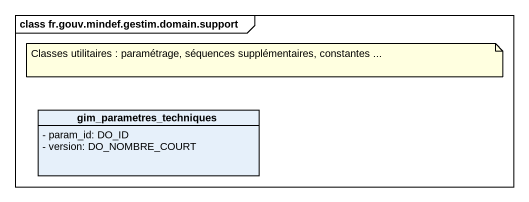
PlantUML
@startuml
mainframe class fr.gouv.mindef.gestim.domain.support
hide circle
hide empty members
skinparam classAttributeIconSize 0
class gim_parametres_techniques {
  - param_id: DO_ID
  - version: DO_NOMBRE_COURT
}
note as N1
  Classes utilitaires : paramétrage, séquences supplémentaires, constantes ...
end note
@enduml
